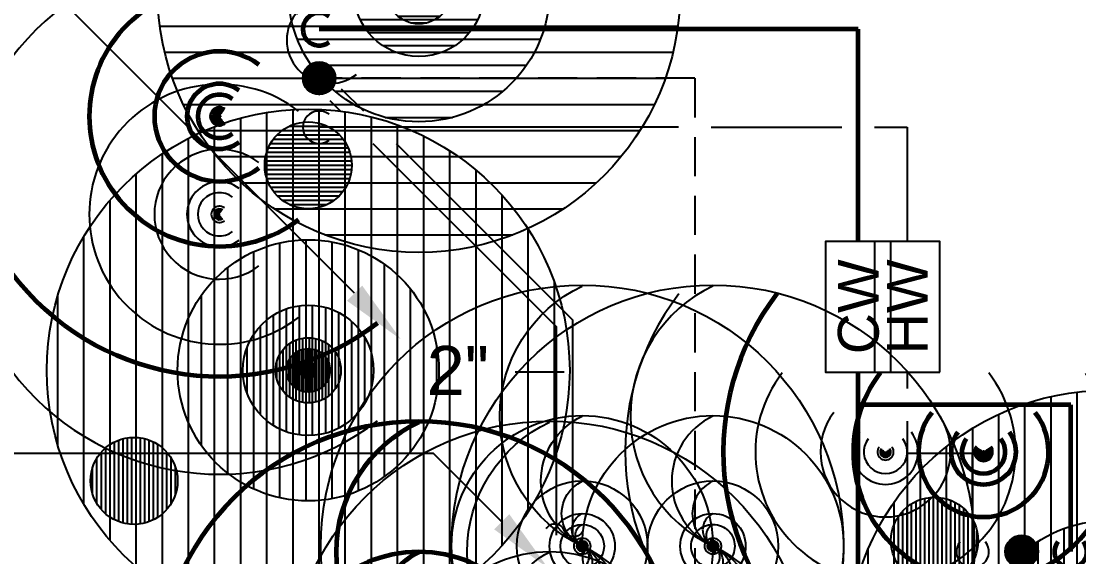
# Model space of a CAD drawing. Extents: x 2104 to 16979, y 4026 to 5124.
# Drawn here: x 8672.6 to 8769.8, y 4456 to 4505.2 of the extents above; entities that cross this region are included whole.
import ezdxf
from ezdxf import colors
from ezdxf.entities.mleader import LeaderData, LeaderLine
from ezdxf.enums import TextEntityAlignment as Align
from ezdxf.math import Vec2, Vec3

# ---------------------------------------------------------------- set-up
doc = ezdxf.new("R2010")
doc.units = 0
doc.header["$LTSCALE"] = 18
doc.header["$MEASUREMENT"] = 0
doc.linetypes.add('VENT', pattern=[0.30000000000000004, 0.2, -0.1])
for name, color, linetype in [('G-ANNO-TEXT', 70, 'Continuous'), ('P-HW-N', 1, 'Continuous'), ('P-HW-N @ 1 (1)', 1, 'Continuous'), ('P-HW-N @ 1 (2)', 1, 'Continuous'), ('P-HW-N @ 12', 1, 'Continuous'), ('P-HW-N @ 128', 1, 'Continuous'), ('P-HW-N @ 16', 1, 'Continuous'), ('P-HW-N @ 192', 1, 'Continuous'), ('P-HW-N @ 2', 1, 'Continuous'), ('P-HW-N @ 24', 1, 'Continuous'), ('P-HW-N @ 384', 1, 'Continuous'), ('P-HW-N @ 4', 1, 'Continuous'), ('P-HW-N @ 48', 1, 'Continuous'), ('P-HW-N @ 64', 1, 'Continuous'), ('P-HW-N @ 768', 1, 'Continuous'), ('P-HW-N @ 8', 1, 'Continuous'), ('P-HW-N @ 96', 1, 'Continuous'), ('P-SAN-N', 6, 'Continuous'), ('P-SAN-N @ 1 (1)', 6, 'Continuous'), ('P-SAN-N @ 1 (2)', 6, 'Continuous'), ('P-SAN-N @ 12', 6, 'Continuous'), ('P-SAN-N @ 128', 6, 'Continuous'), ('P-SAN-N @ 16', 6, 'Continuous'), ('P-SAN-N @ 192', 6, 'Continuous'), ('P-SAN-N @ 2', 6, 'Continuous'), ('P-SAN-N @ 24', 6, 'Continuous'), ('P-SAN-N @ 384', 6, 'Continuous'), ('P-SAN-N @ 4', 6, 'Continuous'), ('P-SAN-N @ 48', 6, 'Continuous'), ('P-SAN-N @ 64', 6, 'Continuous'), ('P-SAN-N @ 768', 6, 'Continuous'), ('P-SAN-N @ 8', 6, 'Continuous'), ('P-SAN-N @ 96', 6, 'Continuous'), ('P-SANV-N', 5, 'VENT'), ('P-SANV-N @ 1 (1)', 5, 'VENT'), ('P-SANV-N @ 1 (2)', 5, 'VENT'), ('P-SANV-N @ 12', 5, 'VENT'), ('P-SANV-N @ 128', 5, 'VENT'), ('P-SANV-N @ 16', 5, 'VENT'), ('P-SANV-N @ 192', 5, 'VENT'), ('P-SANV-N @ 2', 5, 'VENT'), ('P-SANV-N @ 24', 5, 'VENT'), ('P-SANV-N @ 384', 5, 'VENT'), ('P-SANV-N @ 4', 5, 'VENT'), ('P-SANV-N @ 48', 5, 'VENT'), ('P-SANV-N @ 64', 5, 'VENT'), ('P-SANV-N @ 768', 5, 'VENT'), ('P-SANV-N @ 8', 5, 'VENT'), ('P-SANV-N @ 96', 5, 'VENT')]:
    doc.layers.add(name, color=color, linetype=linetype)
for name, color, linetype, lineweight in [('P-CW-N', 4, 'Continuous', 60), ('P-CW-N @ 1 (1)', 4, 'Continuous', 60), ('P-CW-N @ 1 (2)', 4, 'Continuous', 60), ('P-CW-N @ 12', 4, 'Continuous', 60), ('P-CW-N @ 128', 4, 'Continuous', 60), ('P-CW-N @ 16', 4, 'Continuous', 60), ('P-CW-N @ 192', 4, 'Continuous', 60), ('P-CW-N @ 2', 4, 'Continuous', 60), ('P-CW-N @ 24', 4, 'Continuous', 60), ('P-CW-N @ 384', 4, 'Continuous', 60), ('P-CW-N @ 4', 4, 'Continuous', 60), ('P-CW-N @ 48', 4, 'Continuous', 60), ('P-CW-N @ 64', 4, 'Continuous', 60), ('P-CW-N @ 768', 4, 'Continuous', 60), ('P-CW-N @ 8', 4, 'Continuous', 60), ('P-CW-N @ 96', 4, 'Continuous', 60)]:
    doc.layers.add(name, color=color, linetype=linetype, lineweight=lineweight)
doc.layers.get('0').freeze()
doc.styles.add('Arial', font='arial.ttf')
doc.dimstyles.new('Loop048', dxfattribs={"dimscale": 0, "dimtxt": 0.09375, "dimasz": 0.03125, "dimexe": 0.0625, "dimexo": 0.0625, "dimgap": 0.09375, "dimtad": 1, "dimdec": 4, "dimzin": 3, "dimdsep": 46, "dimlunit": 4, "dimtxsty": 'Arial', "dimblk": 'OBLIQUE', "dimcen": 0.09375, "dimdle": 0.0625, "dimclrd": 256, "dimclre": 256, "dimclrt": 256, "dimadec": 4, "dimazin": 0, "dimtfac": 0.8, "dimtdec": 4, "dimtix": 1, "dimtofl": 0, "dimtmove": 1, "dimatfit": 0, "dimldrblk": 'LeaderNoteBlock', "dimfxl": 1, "dimfrac": 1, "dimtolj": 1, "dimtzin": 0, "dimlwd": -1, "dimlwe": -1, "dimarcsym": 0})

# ---------------------------------------------------------------- blocks, each defined once
blk = doc.blocks.new('*U6')
blk.add_lwpolyline([(-3.332323771482692e-18, 0.03111555437015312, 0.6342579873937333), (-8.890457814381136e-18, 5.234717341758689e-34, -0.6342579873937336), (-6.793508145416166e-18, -0.03111555437015312)], format="xyb")
blk.add_circle((0, 0), 0.03125)
blk = doc.blocks.new('*U500')
at = {"layer": 'P-CW-N @ 1 (1)', "rotation": 180}
blk.add_blockref('*U6', (8709.156418475846, 4444.500000000001), dxfattribs=at)
at = {"layer": 'P-CW-N @ 1 (2)', "rotation": 180}
blk.add_blockref('*U6', (8709.156418475846, 4444.500000000001), dxfattribs=at)
at = {"layer": 'P-CW-N @ 12', "xscale": 12, "yscale": 12, "zscale": 12, "rotation": 180}
blk.add_blockref('*U6', (8709.156418475846, 4444.500000000001), dxfattribs=at)
at = {"layer": 'P-CW-N @ 128', "xscale": 128, "yscale": 128, "zscale": 128, "rotation": 180}
blk.add_blockref('*U6', (8699, 4436.500000000001), dxfattribs=at)
at = {"layer": 'P-CW-N @ 16', "xscale": 16, "yscale": 16, "zscale": 16, "rotation": 180}
blk.add_blockref('*U6', (8709.156418475846, 4444.500000000001), dxfattribs=at)
at = {"layer": 'P-CW-N @ 192', "xscale": 192, "yscale": 192, "zscale": 192, "rotation": 180}
blk.add_blockref('*U6', (8709.156418475846, 4444.500000000001), dxfattribs=at)
at = {"layer": 'P-CW-N @ 2', "xscale": 2, "yscale": 2, "zscale": 2, "rotation": 180}
blk.add_blockref('*U6', (8709.156418475846, 4444.500000000001), dxfattribs=at)
at = {"layer": 'P-CW-N @ 24', "xscale": 24, "yscale": 24, "zscale": 24, "rotation": 180}
blk.add_blockref('*U6', (8709.156418475846, 4444.500000000001), dxfattribs=at)
at = {"layer": 'P-CW-N @ 384', "xscale": 384, "yscale": 384, "zscale": 384, "rotation": 180}
blk.add_blockref('*U6', (8709.156418475846, 4444.500000000001), dxfattribs=at)
at = {"layer": 'P-CW-N @ 4', "xscale": 4, "yscale": 4, "zscale": 4, "rotation": 180}
blk.add_blockref('*U6', (8709.156418475846, 4444.500000000001), dxfattribs=at)
at = {"layer": 'P-CW-N @ 48', "xscale": 48, "yscale": 48, "zscale": 48, "rotation": 180}
blk.add_blockref('*U6', (8722.5, 4441.5), dxfattribs=at)
at = {"layer": 'P-CW-N @ 64', "xscale": 64, "yscale": 64, "zscale": 64, "rotation": 180}
blk.add_blockref('*U6', (8709.156418475846, 4444.500000000001), dxfattribs=at)
at = {"layer": 'P-CW-N @ 768', "xscale": 768, "yscale": 768, "zscale": 768, "rotation": 180}
blk.add_blockref('*U6', (8709.156418475846, 4444.500000000001), dxfattribs=at)
at = {"layer": 'P-CW-N @ 8', "xscale": 8, "yscale": 8, "zscale": 8, "rotation": 180}
blk.add_blockref('*U6', (8709.156418475846, 4444.500000000001), dxfattribs=at)
at = {"layer": 'P-CW-N @ 96', "xscale": 96, "yscale": 96, "zscale": 96, "rotation": 180}
blk.add_blockref('*U6', (8709.156418475846, 4444.500000000001), dxfattribs=at)
blk = doc.blocks.new('*U501')
at = {"layer": 'P-HW-N @ 1 (1)', "rotation": 180}
blk.add_blockref('*U6', (8721.156418475846, 4444.500000000001), dxfattribs=at)
at = {"layer": 'P-HW-N @ 1 (2)', "rotation": 180}
blk.add_blockref('*U6', (8721.156418475846, 4444.500000000001), dxfattribs=at)
at = {"layer": 'P-HW-N @ 12', "xscale": 12, "yscale": 12, "zscale": 12, "rotation": 180}
blk.add_blockref('*U6', (8721.156418475846, 4444.500000000001), dxfattribs=at)
at = {"layer": 'P-HW-N @ 128', "xscale": 128, "yscale": 128, "zscale": 128, "rotation": 180}
blk.add_blockref('*U6', (8687, 4436.500000000001), dxfattribs=at)
at = {"layer": 'P-HW-N @ 16', "xscale": 16, "yscale": 16, "zscale": 16, "rotation": 180}
blk.add_blockref('*U6', (8721.156418475846, 4444.500000000001), dxfattribs=at)
at = {"layer": 'P-HW-N @ 192', "xscale": 192, "yscale": 192, "zscale": 192, "rotation": 180}
blk.add_blockref('*U6', (8721.156418475846, 4444.500000000001), dxfattribs=at)
at = {"layer": 'P-HW-N @ 2', "xscale": 2, "yscale": 2, "zscale": 2, "rotation": 180}
blk.add_blockref('*U6', (8721.156418475846, 4444.500000000001), dxfattribs=at)
at = {"layer": 'P-HW-N @ 24', "xscale": 24, "yscale": 24, "zscale": 24, "rotation": 180}
blk.add_blockref('*U6', (8721.156418475846, 4444.500000000001), dxfattribs=at)
at = {"layer": 'P-HW-N @ 384', "xscale": 384, "yscale": 384, "zscale": 384, "rotation": 180}
blk.add_blockref('*U6', (8721.156418475846, 4444.500000000001), dxfattribs=at)
at = {"layer": 'P-HW-N @ 4', "xscale": 4, "yscale": 4, "zscale": 4, "rotation": 180}
blk.add_blockref('*U6', (8721.156418475846, 4444.500000000001), dxfattribs=at)
at = {"layer": 'P-HW-N @ 48', "xscale": 48, "yscale": 48, "zscale": 48, "rotation": 180}
blk.add_blockref('*U6', (8722.5, 4437), dxfattribs=at)
at = {"layer": 'P-HW-N @ 64', "xscale": 64, "yscale": 64, "zscale": 64, "rotation": 180}
blk.add_blockref('*U6', (8721.156418475846, 4444.500000000001), dxfattribs=at)
at = {"layer": 'P-HW-N @ 768', "xscale": 768, "yscale": 768, "zscale": 768, "rotation": 180}
blk.add_blockref('*U6', (8721.156418475846, 4444.500000000001), dxfattribs=at)
at = {"layer": 'P-HW-N @ 8', "xscale": 8, "yscale": 8, "zscale": 8, "rotation": 180}
blk.add_blockref('*U6', (8721.156418475846, 4444.500000000001), dxfattribs=at)
at = {"layer": 'P-HW-N @ 96', "xscale": 96, "yscale": 96, "zscale": 96, "rotation": 180}
blk.add_blockref('*U6', (8721.156418475846, 4444.500000000001), dxfattribs=at)
blk = doc.blocks.new('*U502')
at = {"layer": 'P-SAN-N @ 1 (1)', "rotation": 180}
blk.add_blockref('*U6', (8724.156418475846, 4457.000000000001), dxfattribs=at)
at = {"layer": 'P-SAN-N @ 1 (2)', "rotation": 180}
blk.add_blockref('*U6', (8724.156418475846, 4457.000000000001), dxfattribs=at)
at = {"layer": 'P-SAN-N @ 12', "xscale": 12, "yscale": 12, "zscale": 12, "rotation": 180}
blk.add_blockref('*U6', (8724.156418475846, 4457.000000000001), dxfattribs=at)
at = {"layer": 'P-SAN-N @ 128', "xscale": 128, "yscale": 128, "zscale": 128, "rotation": 180}
blk.add_blockref('*U6', (8714, 4441.000000000001), dxfattribs=at)
at = {"layer": 'P-SAN-N @ 16', "xscale": 16, "yscale": 16, "zscale": 16, "rotation": 180}
blk.add_blockref('*U6', (8724.156418475846, 4457.000000000001), dxfattribs=at)
at = {"layer": 'P-SAN-N @ 192', "xscale": 192, "yscale": 192, "zscale": 192, "rotation": 180}
blk.add_blockref('*U6', (8724.156418475846, 4457.000000000001), dxfattribs=at)
at = {"layer": 'P-SAN-N @ 2', "xscale": 2, "yscale": 2, "zscale": 2, "rotation": 180}
blk.add_blockref('*U6', (8724.156418475846, 4457.000000000001), dxfattribs=at)
at = {"layer": 'P-SAN-N @ 24', "xscale": 24, "yscale": 24, "zscale": 24, "rotation": 180}
blk.add_blockref('*U6', (8724.156418475846, 4457.000000000001), dxfattribs=at)
at = {"layer": 'P-SAN-N @ 384', "xscale": 384, "yscale": 384, "zscale": 384, "rotation": 180}
blk.add_blockref('*U6', (8724.156418475846, 4457.000000000001), dxfattribs=at)
at = {"layer": 'P-SAN-N @ 4', "xscale": 4, "yscale": 4, "zscale": 4, "rotation": 180}
blk.add_blockref('*U6', (8724.156418475846, 4457.000000000001), dxfattribs=at)
at = {"layer": 'P-SAN-N @ 48', "xscale": 48, "yscale": 48, "zscale": 48, "rotation": 180}
blk.add_blockref('*U6', (8722.5, 4449.000000000001), dxfattribs=at)
at = {"layer": 'P-SAN-N @ 64', "xscale": 64, "yscale": 64, "zscale": 64, "rotation": 180}
blk.add_blockref('*U6', (8724.156418475846, 4457.000000000001), dxfattribs=at)
at = {"layer": 'P-SAN-N @ 768', "xscale": 768, "yscale": 768, "zscale": 768, "rotation": 180}
blk.add_blockref('*U6', (8724.156418475846, 4457.000000000001), dxfattribs=at)
at = {"layer": 'P-SAN-N @ 8', "xscale": 8, "yscale": 8, "zscale": 8, "rotation": 180}
blk.add_blockref('*U6', (8724.156418475846, 4457.000000000001), dxfattribs=at)
at = {"layer": 'P-SAN-N @ 96', "xscale": 96, "yscale": 96, "zscale": 96, "rotation": 180}
blk.add_blockref('*U6', (8724.156418475846, 4457.000000000001), dxfattribs=at)
blk = doc.blocks.new('*U503')
at = {"layer": 'P-SANV-N @ 1 (1)', "rotation": 180}
blk.add_blockref('*U6', (8736.156418475846, 4457.000000000001), dxfattribs=at)
at = {"layer": 'P-SANV-N @ 1 (2)', "rotation": 180}
blk.add_blockref('*U6', (8736.156418475846, 4457.000000000001), dxfattribs=at)
at = {"layer": 'P-SANV-N @ 12', "xscale": 12, "yscale": 12, "zscale": 12, "rotation": 180}
blk.add_blockref('*U6', (8736.156418475846, 4457.000000000001), dxfattribs=at)
at = {"layer": 'P-SANV-N @ 128', "xscale": 128, "yscale": 128, "zscale": 128, "rotation": 180}
blk.add_blockref('*U6', (8726, 4441.000000000001), dxfattribs=at)
at = {"layer": 'P-SANV-N @ 16', "xscale": 16, "yscale": 16, "zscale": 16, "rotation": 180}
blk.add_blockref('*U6', (8736.156418475846, 4457.000000000001), dxfattribs=at)
at = {"layer": 'P-SANV-N @ 192', "xscale": 192, "yscale": 192, "zscale": 192, "rotation": 180}
blk.add_blockref('*U6', (8736.156418475846, 4457.000000000001), dxfattribs=at)
at = {"layer": 'P-SANV-N @ 2', "xscale": 2, "yscale": 2, "zscale": 2, "rotation": 180}
blk.add_blockref('*U6', (8736.156418475846, 4457.000000000001), dxfattribs=at)
at = {"layer": 'P-SANV-N @ 24', "xscale": 24, "yscale": 24, "zscale": 24, "rotation": 180}
blk.add_blockref('*U6', (8736.156418475846, 4457.000000000001), dxfattribs=at)
at = {"layer": 'P-SANV-N @ 384', "xscale": 384, "yscale": 384, "zscale": 384, "rotation": 180}
blk.add_blockref('*U6', (8736.156418475846, 4457.000000000001), dxfattribs=at)
at = {"layer": 'P-SANV-N @ 4', "xscale": 4, "yscale": 4, "zscale": 4, "rotation": 180}
blk.add_blockref('*U6', (8736.156418475846, 4457.000000000001), dxfattribs=at)
at = {"layer": 'P-SANV-N @ 48', "xscale": 48, "yscale": 48, "zscale": 48, "rotation": 180}
blk.add_blockref('*U6', (8722.5, 4453.5), dxfattribs=at)
at = {"layer": 'P-SANV-N @ 64', "xscale": 64, "yscale": 64, "zscale": 64, "rotation": 180}
blk.add_blockref('*U6', (8736.156418475846, 4457.000000000001), dxfattribs=at)
at = {"layer": 'P-SANV-N @ 768', "xscale": 768, "yscale": 768, "zscale": 768, "rotation": 180}
blk.add_blockref('*U6', (8736.156418475846, 4457.000000000001), dxfattribs=at)
at = {"layer": 'P-SANV-N @ 8', "xscale": 8, "yscale": 8, "zscale": 8, "rotation": 180}
blk.add_blockref('*U6', (8736.156418475846, 4457.000000000001), dxfattribs=at)
at = {"layer": 'P-SANV-N @ 96', "xscale": 96, "yscale": 96, "zscale": 96, "rotation": 180}
blk.add_blockref('*U6', (8736.156418475846, 4457.000000000001), dxfattribs=at)
blk = doc.blocks.new('*U7')
h = blk.add_hatch()
h.set_pattern_fill('ANSI31', color=256, scale=0.025, angle=135)
h.set_pattern_definition([(180, (0, 0), (-4.336808689942018e-19, -0.003125), [])])
edge = h.paths.add_edge_path()
edge.add_arc((-3.469446951953614e-18, -6.938893903907228e-18), 0.03125000000000001, 0, 360)
blk.add_circle((0, 0), 0.03125)
blk = doc.blocks.new('*U504')
at = {"layer": 'P-SAN-N @ 1 (1)', "rotation": 89.99999999999999}
blk.add_blockref('*U7', (8772.5, 4447.343581524154), dxfattribs=at)
at = {"layer": 'P-SAN-N @ 1 (2)', "rotation": 89.99999999999999}
blk.add_blockref('*U7', (8772.5, 4447.343581524154), dxfattribs=at)
at = {"layer": 'P-SAN-N @ 12', "xscale": 12, "yscale": 12, "zscale": 12, "rotation": 89.99999999999999}
blk.add_blockref('*U7', (8772.5, 4447.343581524154), dxfattribs=at)
at = {"layer": 'P-SAN-N @ 128', "xscale": 128, "yscale": 128, "zscale": 128, "rotation": 89.99999999999999}
blk.add_blockref('*U7', (8756.5, 4457.5), dxfattribs=at)
at = {"layer": 'P-SAN-N @ 16', "xscale": 16, "yscale": 16, "zscale": 16, "rotation": 89.99999999999999}
blk.add_blockref('*U7', (8772.5, 4447.343581524154), dxfattribs=at)
at = {"layer": 'P-SAN-N @ 192', "xscale": 192, "yscale": 192, "zscale": 192, "rotation": 89.99999999999999}
blk.add_blockref('*U7', (8772.5, 4447.343581524154), dxfattribs=at)
at = {"layer": 'P-SAN-N @ 2', "xscale": 2, "yscale": 2, "zscale": 2, "rotation": 89.99999999999999}
blk.add_blockref('*U7', (8772.5, 4447.343581524154), dxfattribs=at)
at = {"layer": 'P-SAN-N @ 24', "xscale": 24, "yscale": 24, "zscale": 24, "rotation": 89.99999999999999}
blk.add_blockref('*U7', (8772.5, 4447.343581524154), dxfattribs=at)
at = {"layer": 'P-SAN-N @ 384', "xscale": 384, "yscale": 384, "zscale": 384, "rotation": 89.99999999999999}
blk.add_blockref('*U7', (8772.5, 4447.343581524154), dxfattribs=at)
at = {"layer": 'P-SAN-N @ 4', "xscale": 4, "yscale": 4, "zscale": 4, "rotation": 89.99999999999999}
blk.add_blockref('*U7', (8772.5, 4447.343581524154), dxfattribs=at)
at = {"layer": 'P-SAN-N @ 48', "xscale": 48, "yscale": 48, "zscale": 48, "rotation": 89.99999999999999}
blk.add_blockref('*U7', (8764.5, 4456.5), dxfattribs=at)
at = {"layer": 'P-SAN-N @ 64', "xscale": 64, "yscale": 64, "zscale": 64, "rotation": 89.99999999999999}
blk.add_blockref('*U7', (8772.5, 4447.343581524154), dxfattribs=at)
at = {"layer": 'P-SAN-N @ 768', "xscale": 768, "yscale": 768, "zscale": 768, "rotation": 89.99999999999999}
blk.add_blockref('*U7', (8772.5, 4447.343581524154), dxfattribs=at)
at = {"layer": 'P-SAN-N @ 8', "xscale": 8, "yscale": 8, "zscale": 8, "rotation": 89.99999999999999}
blk.add_blockref('*U7', (8772.5, 4447.343581524154), dxfattribs=at)
at = {"layer": 'P-SAN-N @ 96', "xscale": 96, "yscale": 96, "zscale": 96, "rotation": 89.99999999999999}
blk.add_blockref('*U7', (8772.5, 4447.343581524154), dxfattribs=at)
blk = doc.blocks.new('*U8')
at = {"linetype": 'Continuous'}
blk.add_arc((0, 0), 0.03111555437015312, 232.5669694738212, 127.4330305261797, dxfattribs=at)
blk = doc.blocks.new('*U505')
at = {"layer": 'P-CW-N @ 1 (1)', "rotation": 270}
blk.add_blockref('*U8', (8761.000000000002, 4465.656418475847), dxfattribs=at)
at = {"layer": 'P-CW-N @ 1 (2)', "rotation": 270}
blk.add_blockref('*U8', (8761.000000000002, 4465.656418475847), dxfattribs=at)
at = {"layer": 'P-CW-N @ 12', "xscale": 12, "yscale": 12, "zscale": 12, "rotation": 270}
blk.add_blockref('*U8', (8761.000000000002, 4465.656418475847), dxfattribs=at)
at = {"layer": 'P-CW-N @ 128', "xscale": 128, "yscale": 128, "zscale": 128, "rotation": 270}
blk.add_blockref('*U8', (8777.000000000002, 4455.500000000001), dxfattribs=at)
at = {"layer": 'P-CW-N @ 16', "xscale": 16, "yscale": 16, "zscale": 16, "rotation": 270}
blk.add_blockref('*U8', (8761.000000000002, 4465.656418475847), dxfattribs=at)
at = {"layer": 'P-CW-N @ 192', "xscale": 192, "yscale": 192, "zscale": 192, "rotation": 270}
blk.add_blockref('*U8', (8761.000000000002, 4465.656418475847), dxfattribs=at)
at = {"layer": 'P-CW-N @ 2', "xscale": 2, "yscale": 2, "zscale": 2, "rotation": 270}
blk.add_blockref('*U8', (8761.000000000002, 4465.656418475847), dxfattribs=at)
at = {"layer": 'P-CW-N @ 24', "xscale": 24, "yscale": 24, "zscale": 24, "rotation": 270}
blk.add_blockref('*U8', (8761.000000000002, 4465.656418475847), dxfattribs=at)
at = {"layer": 'P-CW-N @ 384', "xscale": 384, "yscale": 384, "zscale": 384, "rotation": 270}
blk.add_blockref('*U8', (8761.000000000002, 4465.656418475847), dxfattribs=at)
at = {"layer": 'P-CW-N @ 4', "xscale": 4, "yscale": 4, "zscale": 4, "rotation": 270}
blk.add_blockref('*U8', (8761.000000000002, 4465.656418475847), dxfattribs=at)
at = {"layer": 'P-CW-N @ 48', "xscale": 48, "yscale": 48, "zscale": 48, "rotation": 270}
blk.add_blockref('*U8', (8769.000000000002, 4456.500000000001), dxfattribs=at)
at = {"layer": 'P-CW-N @ 64', "xscale": 64, "yscale": 64, "zscale": 64, "rotation": 270}
blk.add_blockref('*U8', (8761.000000000002, 4465.656418475847), dxfattribs=at)
at = {"layer": 'P-CW-N @ 768', "xscale": 768, "yscale": 768, "zscale": 768, "rotation": 270}
blk.add_blockref('*U8', (8761.000000000002, 4465.656418475847), dxfattribs=at)
at = {"layer": 'P-CW-N @ 8', "xscale": 8, "yscale": 8, "zscale": 8, "rotation": 270}
blk.add_blockref('*U8', (8761.000000000002, 4465.656418475847), dxfattribs=at)
at = {"layer": 'P-CW-N @ 96', "xscale": 96, "yscale": 96, "zscale": 96, "rotation": 270}
blk.add_blockref('*U8', (8761.000000000002, 4465.656418475847), dxfattribs=at)
blk = doc.blocks.new('*U506')
at = {"layer": 'P-HW-N @ 1 (1)', "rotation": 270}
blk.add_blockref('*U8', (8752.000000000002, 4465.656418475847), dxfattribs=at)
at = {"layer": 'P-HW-N @ 1 (2)', "rotation": 270}
blk.add_blockref('*U8', (8752.000000000002, 4465.656418475847), dxfattribs=at)
at = {"layer": 'P-HW-N @ 12', "xscale": 12, "yscale": 12, "zscale": 12, "rotation": 270}
blk.add_blockref('*U8', (8752.000000000002, 4465.656418475847), dxfattribs=at)
at = {"layer": 'P-HW-N @ 128', "xscale": 128, "yscale": 128, "zscale": 128, "rotation": 270}
blk.add_blockref('*U8', (8768.000000000002, 4455.500000000001), dxfattribs=at)
at = {"layer": 'P-HW-N @ 16', "xscale": 16, "yscale": 16, "zscale": 16, "rotation": 270}
blk.add_blockref('*U8', (8752.000000000002, 4465.656418475847), dxfattribs=at)
at = {"layer": 'P-HW-N @ 192', "xscale": 192, "yscale": 192, "zscale": 192, "rotation": 270}
blk.add_blockref('*U8', (8752.000000000002, 4465.656418475847), dxfattribs=at)
at = {"layer": 'P-HW-N @ 2', "xscale": 2, "yscale": 2, "zscale": 2, "rotation": 270}
blk.add_blockref('*U8', (8752.000000000002, 4465.656418475847), dxfattribs=at)
at = {"layer": 'P-HW-N @ 24', "xscale": 24, "yscale": 24, "zscale": 24, "rotation": 270}
blk.add_blockref('*U8', (8752.000000000002, 4465.656418475847), dxfattribs=at)
at = {"layer": 'P-HW-N @ 384', "xscale": 384, "yscale": 384, "zscale": 384, "rotation": 270}
blk.add_blockref('*U8', (8752.000000000002, 4465.656418475847), dxfattribs=at)
at = {"layer": 'P-HW-N @ 4', "xscale": 4, "yscale": 4, "zscale": 4, "rotation": 270}
blk.add_blockref('*U8', (8752.000000000002, 4465.656418475847), dxfattribs=at)
at = {"layer": 'P-HW-N @ 48', "xscale": 48, "yscale": 48, "zscale": 48, "rotation": 270}
blk.add_blockref('*U8', (8760.000000000002, 4456.500000000001), dxfattribs=at)
at = {"layer": 'P-HW-N @ 64', "xscale": 64, "yscale": 64, "zscale": 64, "rotation": 270}
blk.add_blockref('*U8', (8752.000000000002, 4465.656418475847), dxfattribs=at)
at = {"layer": 'P-HW-N @ 768', "xscale": 768, "yscale": 768, "zscale": 768, "rotation": 270}
blk.add_blockref('*U8', (8752.000000000002, 4465.656418475847), dxfattribs=at)
at = {"layer": 'P-HW-N @ 8', "xscale": 8, "yscale": 8, "zscale": 8, "rotation": 270}
blk.add_blockref('*U8', (8752.000000000002, 4465.656418475847), dxfattribs=at)
at = {"layer": 'P-HW-N @ 96', "xscale": 96, "yscale": 96, "zscale": 96, "rotation": 270}
blk.add_blockref('*U8', (8752.000000000002, 4465.656418475847), dxfattribs=at)
blk = doc.blocks.new('*U507')
at = {"layer": 'P-SAN-N @ 1 (1)', "rotation": 180}
blk.add_blockref('*U7', (8709.156418475846, 4508), dxfattribs=at)
at = {"layer": 'P-SAN-N @ 1 (2)', "rotation": 180}
blk.add_blockref('*U7', (8709.156418475846, 4508), dxfattribs=at)
at = {"layer": 'P-SAN-N @ 12', "xscale": 12, "yscale": 12, "zscale": 12, "rotation": 180}
blk.add_blockref('*U7', (8709.156418475846, 4508), dxfattribs=at)
at = {"layer": 'P-SAN-N @ 128', "xscale": 128, "yscale": 128, "zscale": 128, "rotation": 180}
blk.add_blockref('*U7', (8699, 4492), dxfattribs=at)
at = {"layer": 'P-SAN-N @ 16', "xscale": 16, "yscale": 16, "zscale": 16, "rotation": 180}
blk.add_blockref('*U7', (8709.156418475846, 4508), dxfattribs=at)
at = {"layer": 'P-SAN-N @ 192', "xscale": 192, "yscale": 192, "zscale": 192, "rotation": 180}
blk.add_blockref('*U7', (8709.156418475846, 4508), dxfattribs=at)
at = {"layer": 'P-SAN-N @ 2', "xscale": 2, "yscale": 2, "zscale": 2, "rotation": 180}
blk.add_blockref('*U7', (8709.156418475846, 4508), dxfattribs=at)
at = {"layer": 'P-SAN-N @ 24', "xscale": 24, "yscale": 24, "zscale": 24, "rotation": 180}
blk.add_blockref('*U7', (8709.156418475846, 4508), dxfattribs=at)
at = {"layer": 'P-SAN-N @ 384', "xscale": 384, "yscale": 384, "zscale": 384, "rotation": 180}
blk.add_blockref('*U7', (8709.156418475846, 4508), dxfattribs=at)
at = {"layer": 'P-SAN-N @ 4', "xscale": 4, "yscale": 4, "zscale": 4, "rotation": 180}
blk.add_blockref('*U7', (8709.156418475846, 4508), dxfattribs=at)
at = {"layer": 'P-SAN-N @ 48', "xscale": 48, "yscale": 48, "zscale": 48, "rotation": 180}
blk.add_blockref('*U7', (8700, 4500), dxfattribs=at)
at = {"layer": 'P-SAN-N @ 64', "xscale": 64, "yscale": 64, "zscale": 64, "rotation": 180}
blk.add_blockref('*U7', (8709.156418475846, 4508), dxfattribs=at)
at = {"layer": 'P-SAN-N @ 768', "xscale": 768, "yscale": 768, "zscale": 768, "rotation": 180}
blk.add_blockref('*U7', (8709.156418475846, 4508), dxfattribs=at)
at = {"layer": 'P-SAN-N @ 8', "xscale": 8, "yscale": 8, "zscale": 8, "rotation": 180}
blk.add_blockref('*U7', (8709.156418475846, 4508), dxfattribs=at)
at = {"layer": 'P-SAN-N @ 96', "xscale": 96, "yscale": 96, "zscale": 96, "rotation": 180}
blk.add_blockref('*U7', (8709.156418475846, 4508), dxfattribs=at)
blk = doc.blocks.new('*U24')
at = {"linetype": 'Continuous'}
blk.add_arc((0, 0), 0.03111555437015312, 52.56696947382129, 307.4330305261797, dxfattribs=at)
blk = doc.blocks.new('*U508')
at = {"layer": 'P-CW-N @ 1 (1)'}
blk.add_blockref('*U24', (8690.843581524154, 4496.500000000001), dxfattribs=at)
at = {"layer": 'P-CW-N @ 1 (2)'}
blk.add_blockref('*U24', (8690.843581524154, 4496.500000000001), dxfattribs=at)
at = {"layer": 'P-CW-N @ 12', "xscale": 12, "yscale": 12, "zscale": 12}
blk.add_blockref('*U24', (8690.843581524154, 4496.500000000001), dxfattribs=at)
at = {"layer": 'P-CW-N @ 128', "xscale": 128, "yscale": 128, "zscale": 128}
blk.add_blockref('*U24', (8701, 4512.500000000001), dxfattribs=at)
at = {"layer": 'P-CW-N @ 16', "xscale": 16, "yscale": 16, "zscale": 16}
blk.add_blockref('*U24', (8690.843581524154, 4496.500000000001), dxfattribs=at)
at = {"layer": 'P-CW-N @ 192', "xscale": 192, "yscale": 192, "zscale": 192}
blk.add_blockref('*U24', (8690.843581524154, 4496.500000000001), dxfattribs=at)
at = {"layer": 'P-CW-N @ 2', "xscale": 2, "yscale": 2, "zscale": 2}
blk.add_blockref('*U24', (8690.843581524154, 4496.500000000001), dxfattribs=at)
at = {"layer": 'P-CW-N @ 24', "xscale": 24, "yscale": 24, "zscale": 24}
blk.add_blockref('*U24', (8690.843581524154, 4496.500000000001), dxfattribs=at)
at = {"layer": 'P-CW-N @ 384', "xscale": 384, "yscale": 384, "zscale": 384}
blk.add_blockref('*U24', (8690.843581524154, 4496.500000000001), dxfattribs=at)
at = {"layer": 'P-CW-N @ 4', "xscale": 4, "yscale": 4, "zscale": 4}
blk.add_blockref('*U24', (8690.843581524154, 4496.500000000001), dxfattribs=at)
at = {"layer": 'P-CW-N @ 48', "xscale": 48, "yscale": 48, "zscale": 48}
blk.add_blockref('*U24', (8700, 4504.500000000001), dxfattribs=at)
at = {"layer": 'P-CW-N @ 64', "xscale": 64, "yscale": 64, "zscale": 64}
blk.add_blockref('*U24', (8690.843581524154, 4496.500000000001), dxfattribs=at)
at = {"layer": 'P-CW-N @ 768', "xscale": 768, "yscale": 768, "zscale": 768}
blk.add_blockref('*U24', (8690.843581524154, 4496.500000000001), dxfattribs=at)
at = {"layer": 'P-CW-N @ 8', "xscale": 8, "yscale": 8, "zscale": 8}
blk.add_blockref('*U24', (8690.843581524154, 4496.500000000001), dxfattribs=at)
at = {"layer": 'P-CW-N @ 96', "xscale": 96, "yscale": 96, "zscale": 96}
blk.add_blockref('*U24', (8690.843581524154, 4496.500000000001), dxfattribs=at)
blk = doc.blocks.new('*U509')
at = {"layer": 'P-HW-N @ 1 (1)'}
blk.add_blockref('*U24', (8690.843581524154, 4487.500000000001), dxfattribs=at)
at = {"layer": 'P-HW-N @ 1 (2)'}
blk.add_blockref('*U24', (8690.843581524154, 4487.500000000001), dxfattribs=at)
at = {"layer": 'P-HW-N @ 12', "xscale": 12, "yscale": 12, "zscale": 12}
blk.add_blockref('*U24', (8690.843581524154, 4487.500000000001), dxfattribs=at)
at = {"layer": 'P-HW-N @ 128', "xscale": 128, "yscale": 128, "zscale": 128}
blk.add_blockref('*U24', (8701, 4503.500000000001), dxfattribs=at)
at = {"layer": 'P-HW-N @ 16', "xscale": 16, "yscale": 16, "zscale": 16}
blk.add_blockref('*U24', (8690.843581524154, 4487.500000000001), dxfattribs=at)
at = {"layer": 'P-HW-N @ 192', "xscale": 192, "yscale": 192, "zscale": 192}
blk.add_blockref('*U24', (8690.843581524154, 4487.500000000001), dxfattribs=at)
at = {"layer": 'P-HW-N @ 2', "xscale": 2, "yscale": 2, "zscale": 2}
blk.add_blockref('*U24', (8690.843581524154, 4487.500000000001), dxfattribs=at)
at = {"layer": 'P-HW-N @ 24', "xscale": 24, "yscale": 24, "zscale": 24}
blk.add_blockref('*U24', (8690.843581524154, 4487.500000000001), dxfattribs=at)
at = {"layer": 'P-HW-N @ 384', "xscale": 384, "yscale": 384, "zscale": 384}
blk.add_blockref('*U24', (8690.843581524154, 4487.500000000001), dxfattribs=at)
at = {"layer": 'P-HW-N @ 4', "xscale": 4, "yscale": 4, "zscale": 4}
blk.add_blockref('*U24', (8690.843581524154, 4487.500000000001), dxfattribs=at)
at = {"layer": 'P-HW-N @ 48', "xscale": 48, "yscale": 48, "zscale": 48}
blk.add_blockref('*U24', (8700, 4495.500000000001), dxfattribs=at)
at = {"layer": 'P-HW-N @ 64', "xscale": 64, "yscale": 64, "zscale": 64}
blk.add_blockref('*U24', (8690.843581524154, 4487.500000000001), dxfattribs=at)
at = {"layer": 'P-HW-N @ 768', "xscale": 768, "yscale": 768, "zscale": 768}
blk.add_blockref('*U24', (8690.843581524154, 4487.500000000001), dxfattribs=at)
at = {"layer": 'P-HW-N @ 8', "xscale": 8, "yscale": 8, "zscale": 8}
blk.add_blockref('*U24', (8690.843581524154, 4487.500000000001), dxfattribs=at)
at = {"layer": 'P-HW-N @ 96', "xscale": 96, "yscale": 96, "zscale": 96}
blk.add_blockref('*U24', (8690.843581524154, 4487.500000000001), dxfattribs=at)
blk = doc.blocks.new('*U510')
at = {"layer": 'P-SANV-N @ 1 (1)', "rotation": 89.99999999999999}
blk.add_blockref('*U7', (8699, 4473.156418475847), dxfattribs=at)
at = {"layer": 'P-SANV-N @ 1 (2)', "rotation": 89.99999999999999}
blk.add_blockref('*U7', (8699, 4473.156418475847), dxfattribs=at)
at = {"layer": 'P-SANV-N @ 12', "xscale": 12, "yscale": 12, "zscale": 12, "rotation": 89.99999999999999}
blk.add_blockref('*U7', (8699, 4473.156418475847), dxfattribs=at)
at = {"layer": 'P-SANV-N @ 128', "xscale": 128, "yscale": 128, "zscale": 128, "rotation": 89.99999999999999}
blk.add_blockref('*U7', (8683, 4463.000000000001), dxfattribs=at)
at = {"layer": 'P-SANV-N @ 16', "xscale": 16, "yscale": 16, "zscale": 16, "rotation": 89.99999999999999}
blk.add_blockref('*U7', (8699, 4473.156418475847), dxfattribs=at)
at = {"layer": 'P-SANV-N @ 192', "xscale": 192, "yscale": 192, "zscale": 192, "rotation": 89.99999999999999}
blk.add_blockref('*U7', (8699, 4473.156418475847), dxfattribs=at)
at = {"layer": 'P-SANV-N @ 2', "xscale": 2, "yscale": 2, "zscale": 2, "rotation": 89.99999999999999}
blk.add_blockref('*U7', (8699, 4473.156418475847), dxfattribs=at)
at = {"layer": 'P-SANV-N @ 24', "xscale": 24, "yscale": 24, "zscale": 24, "rotation": 89.99999999999999}
blk.add_blockref('*U7', (8699, 4473.156418475847), dxfattribs=at)
at = {"layer": 'P-SANV-N @ 384', "xscale": 384, "yscale": 384, "zscale": 384, "rotation": 89.99999999999999}
blk.add_blockref('*U7', (8699, 4473.156418475847), dxfattribs=at)
at = {"layer": 'P-SANV-N @ 4', "xscale": 4, "yscale": 4, "zscale": 4, "rotation": 89.99999999999999}
blk.add_blockref('*U7', (8699, 4473.156418475847), dxfattribs=at)
at = {"layer": 'P-SANV-N @ 64', "xscale": 64, "yscale": 64, "zscale": 64, "rotation": 89.99999999999999}
blk.add_blockref('*U7', (8699, 4473.156418475847), dxfattribs=at)
at = {"layer": 'P-SANV-N @ 768', "xscale": 768, "yscale": 768, "zscale": 768, "rotation": 89.99999999999999}
blk.add_blockref('*U7', (8699, 4473.156418475847), dxfattribs=at)
at = {"layer": 'P-SANV-N @ 8', "xscale": 8, "yscale": 8, "zscale": 8, "rotation": 89.99999999999999}
blk.add_blockref('*U7', (8699, 4473.156418475847), dxfattribs=at)
at = {"layer": 'P-SANV-N @ 96', "xscale": 96, "yscale": 96, "zscale": 96, "rotation": 89.99999999999999}
blk.add_blockref('*U7', (8699, 4473.156418475847), dxfattribs=at)
blk = doc.blocks.new('*U12')
at = {"layer": 'DEFPOINTS'}
blk.add_lwpolyline([(-0.125, -0.0625), (0.125, -0.0625), (0.125, 0.0625), (-0.125, 0.0625)], close=True, dxfattribs=at)
at = {"style": 'Arial'}
blk.add_text('CW', height=0.078125, dxfattribs=at).set_placement((-3.686292673615752e-17, 2.775557561562891e-17), align=Align.MIDDLE)
blk = doc.blocks.new('*U13')
at = {"layer": 'DEFPOINTS'}
blk.add_lwpolyline([(-0.125, -0.0625), (0.125, -0.0625), (0.125, 0.0625), (-0.125, 0.0625)], close=True, dxfattribs=at)
at = {"style": 'Arial'}
blk.add_text('HW', height=0.078125, dxfattribs=at).set_placement((-3.713743472833174e-17, 0), align=Align.MIDDLE)
blk = doc.blocks.new('continuation')
blk.add_lwpolyline([(-0.002788043109108726, -0.03465576865603624, -0.6251024259306418), (4.252908789026399e-13, 1.409705685517793e-13, 0.6251024259306432), (0.002788043109534089, 0.03465576865617724)], format="xyb")
blk = doc.blocks.new('_Oblique')
at = {"color": 0, "linetype": 'ByBlock', "lineweight": -2}
blk.add_line((-0.5, -0.5), (0.5, 0.5), dxfattribs=at)
blk = doc.blocks.new('LeaderNoteBlock')
blk.add_ellipse((0, 0), major_axis=(1, -1.836909530733566e-16), ratio=0.2499999999998295, start_param=5.387520513321723, end_param=10.32044275462724)

msp = doc.modelspace()

# ---------------------------------------------------------------- linework, layer by layer
at = {"layer": 'P-CW-N'}
for p, q in [((8749.5, 4504.500000000001), (8700, 4504.500000000001)), ((8749.5, 4485.000000000001), (8749.5, 4504.500000000001)), ((8749.5, 4441.500000000001), (8749.5, 4473.000000000001)), ((8769, 4470.000000000001), (8749.5, 4470.000000000001)), ((8769, 4456.500000000001), (8769, 4470.000000000001))]:
    msp.add_line(p, q, dxfattribs=at)
at = {"layer": 'P-HW-N'}
for p, q in [((8733, 4495.500000000001), (8700, 4495.500000000001)), ((8736, 4495.500000000001), (8748, 4495.500000000001)), ((8751, 4495.500000000001), (8754, 4495.500000000001)), ((8754, 4495.500000000001), (8754, 4485.000000000001)), ((8754, 4473.000000000001), (8754, 4471.500000000001)), ((8754, 4468.500000000001), (8754, 4441.500000000001)), ((8760, 4465.500000000001), (8754, 4465.500000000001)), ((8760, 4456.500000000001), (8760, 4465.500000000001))]:
    msp.add_line(p, q, dxfattribs=at)
at = {"layer": 'P-SAN-N'}
for p, q in [((8702.03033008589, 4499.03033008589), (8704.060660171781, 4497)), ((8700.96966991411, 4497.96966991411), (8701.939339828219, 4497)), ((8704.939339828219, 4494), (8721.75, 4477.189339828219)), ((8707.060660171781, 4494), (8723.25, 4477.810660171781)), ((8721.75, 4477.189339828219), (8721.75, 4458)), ((8723.25, 4477.810660171781), (8723.25, 4458))]:
    msp.add_line(p, q, dxfattribs=at)
at = {"layer": 'P-SANV-N'}
for q in [(8701.5, 4500.000000000001), (8734.5, 4404)]:
    msp.add_line((8734.5, 4500.000000000001), q, dxfattribs=at)

# ---------------------------------------------------------------- block references
at = {"layer": 'P-CW-N'}
for name in ['*U508', '*U505', '*U500']:
    msp.add_blockref(name, (0, 0), dxfattribs=at)
at = {"layer": 'P-CW-N @ 48', "xscale": 48, "yscale": 48, "zscale": 48, "rotation": 89.99999999999999}
msp.add_blockref('*U12', (8749.5, 4479.000000000001), dxfattribs=at)
at = {"layer": 'P-HW-N'}
for name in ['*U509', '*U506', '*U501']:
    msp.add_blockref(name, (0, 0), dxfattribs=at)
at = {"layer": 'P-HW-N @ 48', "xscale": 48, "yscale": 48, "zscale": 48, "rotation": 89.99999999999999}
msp.add_blockref('*U13', (8754, 4479.000000000001), dxfattribs=at)
at = {"layer": 'P-SAN-N'}
for name in ['*U507', '*U502', '*U504']:
    msp.add_blockref(name, (0, 0), dxfattribs=at)
at = {"layer": 'P-SAN-N @ 48', "xscale": 48, "yscale": 48, "zscale": 48, "rotation": 90}
msp.add_blockref('continuation', (8722.5, 4458.445566996619), dxfattribs=at)
at = {"layer": 'P-SANV-N'}
for name in ['*U510', '*U503']:
    msp.add_blockref(name, (0, 0), dxfattribs=at)

# ---------------------------------------------------------------- texts
at = {"layer": 'G-ANNO-TEXT', "insert": (8715.6, 4475.4), "char_height": 4.5, "attachment_point": 3, "style": 'Arial'}
msp.add_mtext_dynamic_manual_height_columns('2"', width=15.60000000000036, gutter_width=22.5, heights=[0], dxfattribs=at)

# ---------------------------------------------------------------- leaders
at = {"layer": 'G-ANNO-TEXT'}
msp.add_leader([(8722.5, 4473), (8719.5, 4473), (8718, 4473)], dimstyle='Loop048', override={"dimscale": 0}, dxfattribs=at)
ml = msp.add_multileader_mtext('Standard', dxfattribs=at)
ml.set_content('\\pxt1;FURNISH 18"x18" RATED ACCESS PANEL TO BE INSTALLED BY GENERAL CONTRACTOR', color=256, style='Arial')
ml.set_leader_properties(color=256, linetype='ByLayer', lineweight=-1)
ml.build(insert=Vec2(0, 0))
ml.multileader.update_dxf_attribs({"has_dogleg": 0, "dogleg_length": 0.125, "arrow_head_size": 6, "scale": 48})
ctx = ml.context
ctx.base_point, ctx.scale, ctx.char_height, ctx.arrow_head_size, ctx.landing_gap_size, ctx.plane_origin = Vec3(9371.951909959073, 4435.5), 48, 4.5, 6, 1.5, Vec3(9591, 4564.5)
ctx.text_align_type = 2
notes = []
notes.append((ctx, [(0, (1, 1, 0), (9451.5, 4435.5), (-1, 0), 6, [(0, [(9591, 4564.5), (9468, 4435.5)], 0, [])])]))
ctx.mtext.insert, ctx.mtext.width, ctx.mtext.alignment, ctx.mtext.flow_direction = Vec3(9444, 4437.788369713506), 73.29696435219012, 3, 5
ml = msp.add_multileader_mtext('Standard', dxfattribs=at)
ml.set_content('\\A1;FURNISH & INSTALL \\P{\\H0.8x;\\S1#2;}" VALVED HW \\P{\\H0.8x;\\S3#4;}" WASTE \\PCONNECTIONS FOR \\PDISHWASHER', color=256, style='Arial')
ml.set_leader_properties(color=256, linetype='ByLayer', lineweight=-1)
ml.build(insert=Vec2(0, 0))
ml.multileader.update_dxf_attribs({"has_dogleg": 0, "dogleg_length": 0.125, "arrow_head_size": 6, "scale": 48})
ctx = ml.context
ctx.base_point, ctx.scale, ctx.char_height, ctx.arrow_head_size, ctx.landing_gap_size, ctx.plane_origin = Vec3(8595.424624829468, 4509), 48, 4.5, 6, 1.5, Vec3(8707.5, 4492.5)
ctx.text_align_type = 2
notes.append((ctx, [(0, (1, 1, 0), (8665.5, 4509), (-1, 0), 6, [(0, [(8707.5, 4476), (8674.5, 4509)], 0, [])])]))
ctx.mtext.insert, ctx.mtext.alignment, ctx.mtext.flow_direction = Vec3(8658, 4511.288369713506), 3, 5
ml = msp.add_multileader_mtext('Standard', dxfattribs=at)
ml.set_content('\\pxt1;FURNISH 18"x18" RATED ACCESS PANEL TO BE INSTALLED BY GENERAL CONTRACTOR', color=256, style='Arial')
ml.set_leader_properties(color=256, linetype='ByLayer', lineweight=-1)
ml.build(insert=Vec2(0, 0))
ml.multileader.update_dxf_attribs({"has_dogleg": 0, "dogleg_length": 0.125, "arrow_head_size": 6, "scale": 48})
ctx = ml.context
ctx.base_point, ctx.scale, ctx.char_height, ctx.arrow_head_size, ctx.landing_gap_size, ctx.plane_origin = Vec3(8064, 4497), 48, 4.5, 6, 1.5, Vec3(8044.5, 4486.5)
notes.append((ctx, [(0, (1, 1, 0), (8058, 4497), (1, 0), 6, [(0, [(8044.5, 4486.5), (8058, 4497)], 0, [])])]))
ctx.mtext.insert, ctx.mtext.width, ctx.mtext.flow_direction = Vec3(8065.5, 4499.288369713506), 95.84520851339948, 5
ml = msp.add_multileader_mtext('Standard', dxfattribs=at)
ml.set_content('VS\\PSS\\PCWR\\PHWR\\PHWCR', color=256, style='Arial')
ml.set_leader_properties(color=256, linetype='ByLayer', lineweight=-1)
ml.build(insert=Vec2(0, 0))
ml.multileader.update_dxf_attribs({"has_dogleg": 0, "dogleg_length": 0.125, "arrow_head_size": 6, "scale": 48})
ctx = ml.context
ctx.base_point, ctx.scale, ctx.char_height, ctx.arrow_head_size, ctx.landing_gap_size, ctx.plane_origin = Vec3(8637.530013642565, 4465.5), 48, 4.5, 6, 1.5, Vec3(8721, 4455)
ctx.text_align_type = 2
notes.append((ctx, [(0, (1, 1, 0), (8665.5, 4465.5), (-1, 0), 6, [(0, [(8721, 4455), (8710.5, 4465.5)], 0, [])])]))
ctx.mtext.insert, ctx.mtext.alignment, ctx.mtext.flow_direction = Vec3(8658, 4467.788369713506), 3, 5
for ctx, leaders in notes:
    for number, flags, end, landing, length, lines in leaders:
        leader = LeaderData()
        leader.index, (leader.has_last_leader_line, leader.has_dogleg_vector, leader.attachment_direction) = number, flags
        leader.last_leader_point, leader.dogleg_vector, leader.dogleg_length = Vec3(end), Vec3(landing), length
        for number, points, colour, breaks in lines:
            line = LeaderLine()
            line.index, line.vertices, line.color, line.breaks = number, Vec3.list(points), colors.encode_raw_color(colour), breaks
            leader.lines.append(line)
        ctx.leaders.append(leader)

doc.saveas('drawing.dxf')
